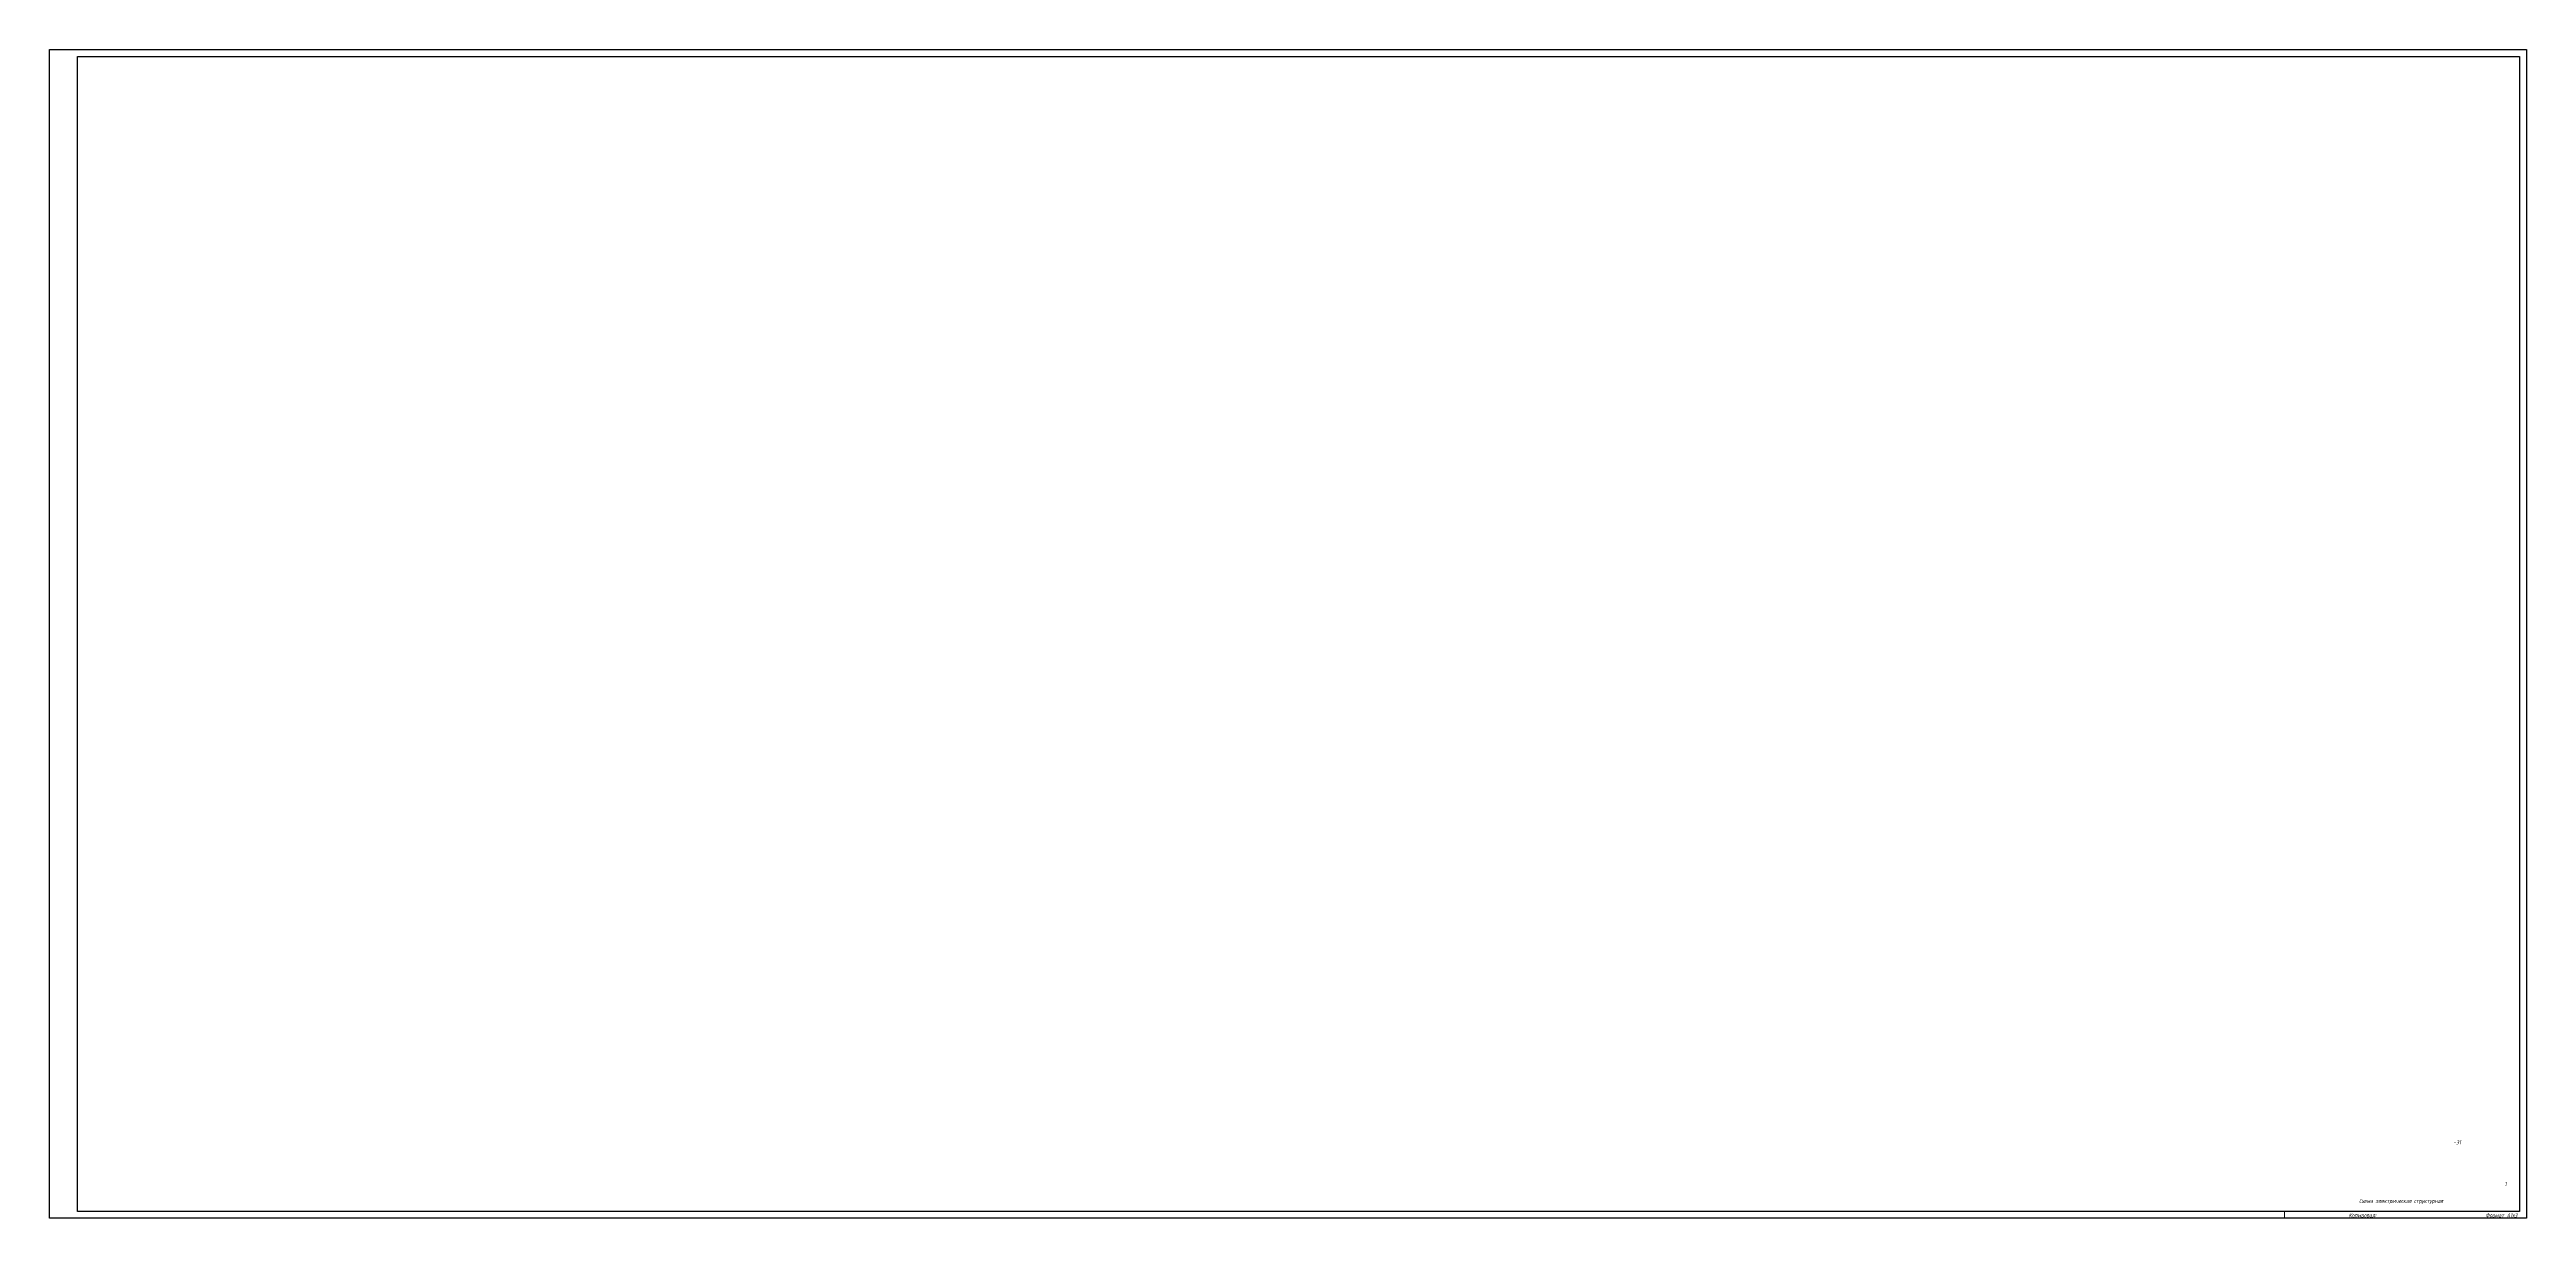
# Paper-space layout 'А1х3' of a CAD drawing. Header units: millimetres. Extents: x 621 to 2403, y 3 to 844.
import ezdxf

# ---------------------------------------------------------------- set-up
doc = ezdxf.new("R2010")
doc.units = ezdxf.units.MM
doc.layers.add('noprint', color=2, linetype='Continuous', plot=False)
doc.layers.add('stamp', color=7, linetype='Continuous')
doc.styles.add('ГОСТ-ISOCPEUR', font='isocpeui.ttf', dxfattribs={"width": 0.8})

psp = doc.layouts.new('А1х3')

# ---------------------------------------------------------------- linework, layer by layer
at = {"flags": 128}
psp.add_lwpolyline([(640.8, 8.1), (640.8, 839.1), (2397.8, 839.1), (2397.8, 8.1)], close=True, dxfattribs=at)
at = {"layer": 'noprint'}
psp.add_lwpolyline([(620.8, 3.1), (620.8, 844.1), (2402.8, 844.1), (2402.8, 3.1)], close=True, dxfattribs=at)
at = {"layer": 'stamp', "lineweight": 0}
psp.add_line((2228.8, 3.1), (2228.8, 8.1), dxfattribs=at)

# ---------------------------------------------------------------- texts
at = {"layer": 'stamp', "lineweight": 35, "style": 'ГОСТ-ISOCPEUR', "width": 0.8}
for s, p in [('Копировал:', (2274.9, 3.8)), ('Формат А1х3', (2373.4, 3.8))]:
    psp.add_text(s, height=3, dxfattribs=at).set_placement(p)
at = {"layer": 'stamp', "ltscale": 100, "char_height": 3, "attachment_point": 4, "style": 'ГОСТ-ISOCPEUR'}
for s, insert, width in [('-Э1', (2350.2, 57.8), 47.745), ('\\pxqc;1', (2377.8, 27.8), 20)]:
    psp.add_mtext(s, dxfattribs=dict(at, insert=insert, width=width))
at = {"layer": 'stamp', "lineweight": 35, "insert": (2312.6, 15.2), "char_height": 3, "width": 70.157, "attachment_point": 5, "style": 'ГОСТ-ISOCPEUR'}
psp.add_mtext('Схема электрическая структурная', dxfattribs=at)

doc.saveas('drawing.dxf')
